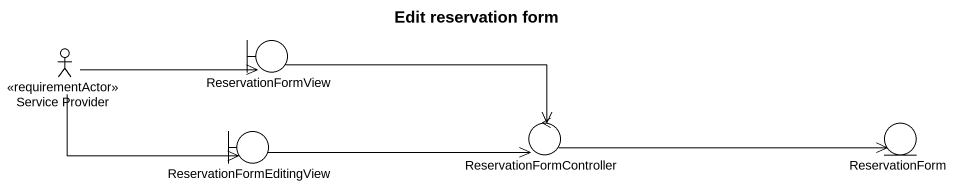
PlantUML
@startuml
title Edit reservation form
actor "Service Provider" as Service_Provider <<requirementActor>>
boundary ReservationFormView
boundary ReservationFormEditingView
control ReservationFormController
entity ReservationForm
Service_Provider -right-> ReservationFormView
Service_Provider -right-> ReservationFormEditingView
ReservationFormView -right-> ReservationFormController
ReservationFormEditingView -right-> ReservationFormController
ReservationFormController -right-> ReservationForm
@enduml
